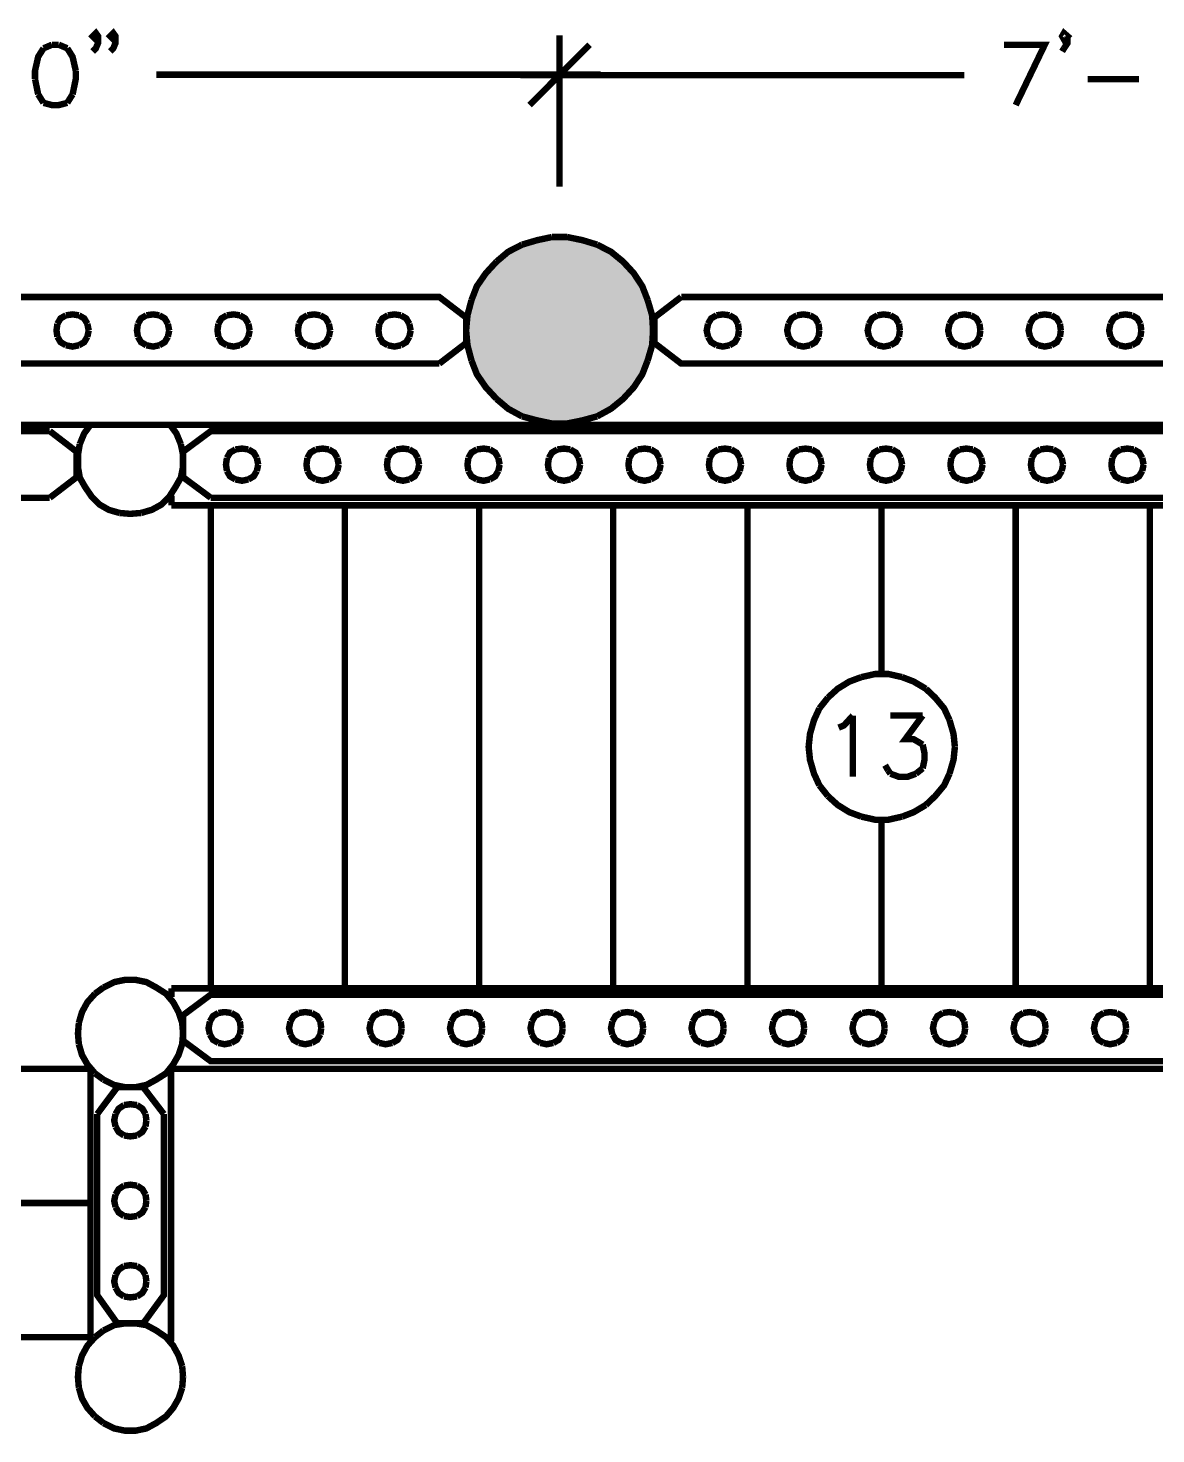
# Model space of a CAD drawing. Header units: millimetres. Extents: x 31 to 857, y 6 to 562.
# Drawn here: x 79.6 to 124.1, y 372.3 to 427.7 of the extents above; entities that cross this region are included whole.
import ezdxf

# ---------------------------------------------------------------- set-up
doc = ezdxf.new("R2010")
doc.units = ezdxf.units.MM
doc.layers.add('H', color=7, linetype='Continuous')
doc.layers.add('P', color=7, linetype='Continuous')

msp = doc.modelspace()

# ---------------------------------------------------------------- hatches: boundary and pattern name
at = {"layer": 'H', "linetype": 'Continuous'}
for points in [[(99.06, 419.135), (99.519, 419.312), (102.235, 419.135), (99.06, 419.135)], [(99.519, 419.312), (99.73, 419.4), (101.723, 419.312), (99.519, 419.312)], [(102.235, 419.135), (99.519, 419.312), (101.723, 419.312), (102.235, 419.135)], [(99.73, 419.4), (100.207, 419.488), (101.565, 419.4), (99.73, 419.4)], [(101.723, 419.312), (99.73, 419.4), (101.565, 419.4), (101.723, 419.312)], [(101.565, 419.4), (100.207, 419.488), (101, 419.488), (101.565, 419.4)], [(97.966, 418.342), (98.302, 418.677), (103.329, 418.342), (97.966, 418.342)], [(98.302, 418.677), (98.46, 418.765), (102.958, 418.677), (98.302, 418.677)], [(103.329, 418.342), (98.302, 418.677), (102.958, 418.677), (103.329, 418.342)], [(98.46, 418.765), (98.884, 419.065), (102.835, 418.765), (98.46, 418.765)], [(102.958, 418.677), (98.46, 418.765), (102.835, 418.765), (102.958, 418.677)], [(98.884, 419.065), (99.06, 419.135), (102.358, 419.065), (98.884, 419.065)], [(102.835, 418.765), (98.884, 419.065), (102.358, 419.065), (102.835, 418.765)], [(102.358, 419.065), (99.06, 419.135), (102.235, 419.135), (102.358, 419.065)], [(97.543, 417.795), (97.79, 418.165), (103.752, 417.795), (97.543, 417.795)], [(97.79, 418.165), (97.966, 418.342), (103.452, 418.165), (97.79, 418.165)], [(103.752, 417.795), (97.79, 418.165), (103.452, 418.165), (103.752, 417.795)], [(103.452, 418.165), (97.966, 418.342), (103.329, 418.342), (103.452, 418.165)], [(97.19, 417.16), (97.402, 417.618), (104.087, 417.16), (97.19, 417.16)], [(97.402, 417.618), (97.543, 417.795), (103.84, 417.618), (97.402, 417.618)], [(104.087, 417.16), (97.402, 417.618), (103.84, 417.618), (104.087, 417.16)], [(103.84, 417.618), (97.543, 417.795), (103.752, 417.795), (103.84, 417.618)], [(97.032, 416.472), (97.102, 416.983), (104.263, 416.472), (97.032, 416.472)], [(97.102, 416.983), (97.19, 417.16), (104.14, 416.983), (97.102, 416.983)], [(104.263, 416.472), (97.102, 416.983), (104.14, 416.983), (104.263, 416.472)], [(104.14, 416.983), (97.19, 417.16), (104.087, 417.16), (104.14, 416.983)], [(96.943, 416.313), (97.032, 416.472), (104.316, 416.313), (96.943, 416.313)], [(104.316, 416.313), (97.032, 416.472), (104.263, 416.472), (104.316, 416.313)], [(96.943, 415.802), (96.943, 416.313), (104.352, 415.802), (96.943, 415.802)], [(104.352, 415.802), (96.943, 416.313), (104.316, 416.313), (104.352, 415.802)], [(96.943, 415.29), (96.943, 415.802), (104.316, 415.29), (96.943, 415.29)], [(104.316, 415.29), (96.943, 415.802), (104.352, 415.802), (104.316, 415.29)], [(97.032, 415.131), (96.943, 415.29), (104.263, 415.131), (97.032, 415.131)], [(104.263, 415.131), (96.943, 415.29), (104.316, 415.29), (104.263, 415.131)], [(97.102, 414.62), (97.032, 415.131), (104.14, 414.62), (97.102, 414.62)], [(104.14, 414.62), (97.032, 415.131), (104.263, 415.131), (104.14, 414.62)], [(97.19, 414.443), (97.102, 414.62), (104.087, 414.443), (97.19, 414.443)], [(104.087, 414.443), (97.102, 414.62), (104.14, 414.62), (104.087, 414.443)], [(97.402, 413.985), (97.19, 414.443), (103.84, 413.985), (97.402, 413.985)], [(103.84, 413.985), (97.19, 414.443), (104.087, 414.443), (103.84, 413.985)], [(97.543, 413.808), (97.402, 413.985), (103.752, 413.808), (97.543, 413.808)], [(103.752, 413.808), (97.402, 413.985), (103.84, 413.985), (103.752, 413.808)], [(97.79, 413.42), (97.543, 413.808), (103.452, 413.42), (97.79, 413.42)], [(103.452, 413.42), (97.543, 413.808), (103.752, 413.808), (103.452, 413.42)], [(97.966, 413.262), (97.79, 413.42), (103.329, 413.262), (97.966, 413.262)], [(103.329, 413.262), (97.79, 413.42), (103.452, 413.42), (103.329, 413.262)], [(98.302, 412.926), (97.966, 413.262), (102.958, 412.926), (98.302, 412.926)], [(102.958, 412.926), (97.966, 413.262), (103.329, 413.262), (102.958, 412.926)], [(98.46, 412.785), (98.302, 412.926), (102.835, 412.785), (98.46, 412.785)], [(102.835, 412.785), (98.302, 412.926), (102.958, 412.926), (102.835, 412.785)], [(98.884, 412.538), (98.46, 412.785), (102.358, 412.538), (98.884, 412.538)], [(102.358, 412.538), (98.46, 412.785), (102.835, 412.785), (102.358, 412.538)], [(99.06, 412.45), (98.884, 412.538), (102.235, 412.45), (99.06, 412.45)], [(102.235, 412.45), (98.884, 412.538), (102.358, 412.538), (102.235, 412.45)], [(99.519, 412.238), (99.06, 412.45), (101.723, 412.238), (99.519, 412.238)], [(101.723, 412.238), (99.06, 412.45), (102.235, 412.45), (101.723, 412.238)], [(99.73, 412.203), (99.519, 412.238), (101.565, 412.203), (99.73, 412.203)], [(101.565, 412.203), (99.519, 412.238), (101.723, 412.238), (101.565, 412.203)], [(100.207, 412.115), (99.73, 412.203), (101, 412.115), (100.207, 412.115)], [(101, 412.115), (99.73, 412.203), (101.565, 412.203), (101, 412.115)]]:
    msp.add_hatch(color=256, dxfattribs=at).paths.add_polyline_path(points)

# ---------------------------------------------------------------- linework, layer by layer
at = {"layer": 'P', "const_width": 0.254}
for points in [[(82.409, 427.408), (82.321, 427.284), (82.197, 427.408), (82.321, 427.531), (82.409, 427.408), (82.409, 427.143), (82.321, 426.932), (82.197, 426.808)], [(83.097, 427.408), (83.009, 427.284), (82.885, 427.408), (83.009, 427.531), (83.097, 427.408), (83.097, 427.143), (83.009, 426.932), (82.885, 426.808)], [(100.612, 421.481), (100.612, 427.443)], [(100.612, 421.481), (100.612, 427.443)], [(120.65, 427.408), (120.509, 427.284), (120.438, 427.408), (120.509, 427.531), (120.65, 427.408)], [(120.65, 427.408), (120.65, 427.143), (120.509, 426.932)], [(80.257, 426.932), (80.045, 426.597), (79.922, 426.05), (79.922, 425.715)], [(80.592, 427.073), (80.257, 426.932)], [(80.857, 427.073), (80.592, 427.073)], [(80.592, 427.073), (80.592, 427.073)], [(81.192, 426.932), (80.857, 427.073)], [(81.527, 426.05), (81.403, 426.597), (81.192, 426.932)], [(99.43, 424.692), (101.794, 427.073)], [(101.794, 427.073), (99.43, 424.692)], [(118.145, 427.073), (119.75, 427.073), (118.604, 424.692)], [(120.509, 426.932), (120.438, 426.808)], [(79.922, 425.715), (80.045, 425.115)], [(81.403, 425.115), (81.527, 425.715), (81.527, 426.05)], [(102.235, 425.891), (84.702, 425.891)], [(99.06, 425.873), (116.575, 425.873)], [(121.444, 425.715), (123.472, 425.715)], [(80.045, 425.115), (80.257, 424.78)], [(80.257, 424.78), (80.592, 424.692), (80.857, 424.692), (81.192, 424.78)], [(81.192, 424.78), (81.403, 425.115)], [(99.131, 419.188), (98.584, 418.906), (98.125, 418.518)], [(100.312, 419.488), (99.73, 419.365), (99.131, 419.188)], [(100.912, 419.488), (100.312, 419.488)], [(102.094, 419.188), (101.512, 419.365), (100.912, 419.488)], [(104.087, 417.001), (103.875, 417.548), (103.54, 418.059), (103.117, 418.518), (102.641, 418.906), (102.094, 419.188)], [(98.125, 418.518), (97.702, 418.059), (97.349, 417.548), (97.137, 417.001)], [(95.867, 414.496), (96.926, 415.308), (96.926, 416.313), (95.867, 417.124), (60.448, 417.124)], [(97.137, 417.001), (96.979, 416.401), (96.926, 415.802), (96.979, 415.219), (97.137, 414.62)], [(104.263, 416.401), (104.087, 417.001)], [(105.41, 417.124), (104.352, 416.313), (104.352, 415.308), (105.41, 414.496), (140.335, 414.496), (140.335, 414.496)], [(140.335, 414.496), (141.429, 415.308), (141.429, 416.313), (140.335, 417.124), (105.41, 417.124)], [(81.139, 416.401), (80.927, 416.278), (80.804, 416.066)], [(81.65, 416.401), (81.403, 416.437), (81.139, 416.401)], [(81.986, 416.066), (81.862, 416.278), (81.65, 416.401)], [(84.314, 416.401), (84.102, 416.278), (83.979, 416.066)], [(84.825, 416.401), (84.578, 416.437), (84.314, 416.401)], [(85.161, 416.066), (85.037, 416.278), (84.825, 416.401)], [(87.489, 416.401), (87.277, 416.278), (87.154, 416.066)], [(88, 416.401), (87.753, 416.437), (87.489, 416.401)], [(88.336, 416.066), (88.212, 416.278), (88, 416.401)], [(90.664, 416.401), (90.452, 416.278), (90.329, 416.066)], [(91.175, 416.401), (90.928, 416.437), (90.664, 416.401)], [(91.511, 416.066), (91.387, 416.278), (91.175, 416.401)], [(93.839, 416.401), (93.627, 416.278), (93.504, 416.066)], [(94.35, 416.401), (94.103, 416.437), (93.839, 416.401)], [(94.686, 416.066), (94.562, 416.278), (94.35, 416.401)], [(104.299, 415.802), (104.263, 416.401)], [(106.803, 416.401), (106.592, 416.278), (106.468, 416.066)], [(107.315, 416.401), (107.05, 416.437), (106.803, 416.401)], [(107.65, 416.066), (107.527, 416.278), (107.315, 416.401)], [(109.978, 416.401), (109.767, 416.278), (109.643, 416.066)], [(110.49, 416.401), (110.225, 416.437), (109.978, 416.401)], [(110.825, 416.066), (110.702, 416.278), (110.49, 416.401)], [(113.153, 416.401), (112.942, 416.278), (112.818, 416.066)], [(113.665, 416.401), (113.4, 416.437), (113.153, 416.401)], [(114, 416.066), (113.877, 416.278), (113.665, 416.401)], [(116.328, 416.401), (116.117, 416.278), (115.993, 416.066)], [(116.84, 416.401), (116.575, 416.437), (116.328, 416.401)], [(117.175, 416.066), (117.052, 416.278), (116.84, 416.401)], [(119.503, 416.401), (119.292, 416.278), (119.168, 416.066)], [(120.015, 416.401), (119.75, 416.437), (119.503, 416.401)], [(120.35, 416.066), (120.227, 416.278), (120.015, 416.401)], [(122.678, 416.401), (122.467, 416.278), (122.343, 416.066)], [(123.19, 416.401), (122.925, 416.437), (122.678, 416.401)], [(123.525, 416.066), (123.402, 416.278), (123.19, 416.401)], [(80.804, 416.066), (80.768, 415.802), (80.804, 415.555)], [(82.038, 415.802), (81.986, 416.066)], [(81.986, 415.555), (82.038, 415.802)], [(82.038, 415.802), (82.038, 415.802)], [(83.979, 416.066), (83.943, 415.802), (83.979, 415.555)], [(85.213, 415.802), (85.161, 416.066)], [(85.161, 415.555), (85.213, 415.802)], [(85.213, 415.802), (85.213, 415.802)], [(87.154, 416.066), (87.118, 415.802), (87.154, 415.555)], [(88.388, 415.802), (88.336, 416.066)], [(88.336, 415.555), (88.388, 415.802)], [(88.388, 415.802), (88.388, 415.802)], [(90.329, 416.066), (90.293, 415.802), (90.329, 415.555)], [(91.563, 415.802), (91.511, 416.066)], [(91.511, 415.555), (91.563, 415.802)], [(91.563, 415.802), (91.563, 415.802)], [(93.504, 416.066), (93.468, 415.802), (93.504, 415.555)], [(94.738, 415.802), (94.686, 416.066)], [(94.686, 415.555), (94.738, 415.802)], [(94.738, 415.802), (94.738, 415.802)], [(104.263, 415.219), (104.299, 415.802)], [(104.299, 415.802), (104.299, 415.802)], [(106.468, 416.066), (106.415, 415.802), (106.468, 415.555)], [(107.685, 415.802), (107.65, 416.066)], [(107.65, 415.555), (107.685, 415.802)], [(107.685, 415.802), (107.685, 415.802)], [(109.643, 416.066), (109.59, 415.802), (109.643, 415.555)], [(110.86, 415.802), (110.825, 416.066)], [(110.825, 415.555), (110.86, 415.802)], [(110.86, 415.802), (110.86, 415.802)], [(112.818, 416.066), (112.765, 415.802), (112.818, 415.555)], [(114.035, 415.802), (114, 416.066)], [(114, 415.555), (114.035, 415.802)], [(114.035, 415.802), (114.035, 415.802)], [(115.993, 416.066), (115.94, 415.802), (115.993, 415.555)], [(117.21, 415.802), (117.175, 416.066)], [(117.175, 415.555), (117.21, 415.802)], [(117.21, 415.802), (117.21, 415.802)], [(119.168, 416.066), (119.115, 415.802), (119.168, 415.555)], [(120.385, 415.802), (120.35, 416.066)], [(120.35, 415.555), (120.385, 415.802)], [(120.385, 415.802), (120.385, 415.802)], [(122.343, 416.066), (122.29, 415.802), (122.343, 415.555)], [(123.56, 415.802), (123.525, 416.066)], [(123.525, 415.555), (123.56, 415.802)], [(123.56, 415.802), (123.56, 415.802)], [(80.804, 415.555), (80.927, 415.343), (81.139, 415.219)], [(81.139, 415.219), (81.403, 415.167), (81.65, 415.219)], [(81.65, 415.219), (81.862, 415.343), (81.986, 415.555)], [(83.979, 415.555), (84.102, 415.343), (84.314, 415.219)], [(84.314, 415.219), (84.578, 415.167), (84.825, 415.219)], [(84.825, 415.219), (85.037, 415.343), (85.161, 415.555)], [(87.154, 415.555), (87.277, 415.343), (87.489, 415.219)], [(87.489, 415.219), (87.753, 415.167), (88, 415.219)], [(88, 415.219), (88.212, 415.343), (88.336, 415.555)], [(90.329, 415.555), (90.452, 415.343), (90.664, 415.219)], [(90.664, 415.219), (90.928, 415.167), (91.175, 415.219)], [(91.175, 415.219), (91.387, 415.343), (91.511, 415.555)], [(93.504, 415.555), (93.627, 415.343), (93.839, 415.219)], [(93.839, 415.219), (94.103, 415.167), (94.35, 415.219)], [(94.35, 415.219), (94.562, 415.343), (94.686, 415.555)], [(104.087, 414.62), (104.263, 415.219)], [(106.468, 415.555), (106.592, 415.343), (106.803, 415.219)], [(106.803, 415.219), (107.05, 415.167), (107.315, 415.219)], [(107.315, 415.219), (107.527, 415.343), (107.65, 415.555)], [(109.643, 415.555), (109.767, 415.343), (109.978, 415.219)], [(109.978, 415.219), (110.225, 415.167), (110.49, 415.219)], [(110.49, 415.219), (110.702, 415.343), (110.825, 415.555)], [(112.818, 415.555), (112.942, 415.343), (113.153, 415.219)], [(113.153, 415.219), (113.4, 415.167), (113.665, 415.219)], [(113.665, 415.219), (113.877, 415.343), (114, 415.555)], [(115.993, 415.555), (116.117, 415.343), (116.328, 415.219)], [(116.328, 415.219), (116.575, 415.167), (116.84, 415.219)], [(116.84, 415.219), (117.052, 415.343), (117.175, 415.555)], [(119.168, 415.555), (119.292, 415.343), (119.503, 415.219)], [(119.503, 415.219), (119.75, 415.167), (120.015, 415.219)], [(120.015, 415.219), (120.227, 415.343), (120.35, 415.555)], [(122.343, 415.555), (122.467, 415.343), (122.678, 415.219)], [(122.678, 415.219), (122.925, 415.167), (123.19, 415.219)], [(123.19, 415.219), (123.402, 415.343), (123.525, 415.555)], [(97.137, 414.62), (97.349, 414.073), (97.702, 413.561), (98.125, 413.103)], [(102.094, 412.415), (102.641, 412.715), (103.117, 413.103), (103.54, 413.561), (103.875, 414.073), (104.087, 414.62)], [(60.448, 414.496), (95.867, 414.496), (95.867, 414.496)], [(98.125, 413.103), (98.584, 412.715), (99.131, 412.415)], [(99.131, 412.415), (99.73, 412.256), (100.312, 412.133), (100.912, 412.133), (101.512, 412.256), (102.094, 412.415)], [(85.302, 412.08), (59.884, 412.08)], [(141.376, 412.08), (59.884, 412.08)], [(80.504, 411.833), (60.96, 411.833)], [(80.504, 409.205), (81.562, 410.016), (81.562, 411.021), (80.504, 411.833)], [(82.109, 412.08), (81.862, 411.745), (81.686, 411.321)], [(85.672, 411.321), (85.496, 411.745), (85.249, 412.08)], [(145.062, 412.08), (85.302, 412.08)], [(146.967, 411.021), (145.874, 411.833), (86.854, 411.833), (85.76, 411.021), (85.76, 410.016), (86.854, 409.205)], [(81.686, 411.321), (81.615, 410.898)], [(85.76, 410.898), (85.672, 411.321)], [(81.615, 410.898), (81.615, 410.422)], [(85.76, 410.422), (85.76, 410.898)], [(87.489, 410.774), (87.454, 410.51), (87.489, 410.263)], [(87.824, 411.11), (87.612, 410.986), (87.489, 410.774)], [(88.336, 411.11), (88.089, 411.145), (87.824, 411.11)], [(88.671, 410.774), (88.547, 410.986), (88.336, 411.11)], [(88.724, 410.51), (88.671, 410.774)], [(90.664, 410.774), (90.629, 410.51), (90.664, 410.263)], [(90.999, 411.11), (90.787, 410.986), (90.664, 410.774)], [(91.511, 411.11), (91.264, 411.145), (90.999, 411.11)], [(91.846, 410.774), (91.722, 410.986), (91.511, 411.11)], [(91.899, 410.51), (91.846, 410.774)], [(93.839, 410.774), (93.804, 410.51), (93.839, 410.263)], [(94.174, 411.11), (93.962, 410.986), (93.839, 410.774)], [(94.686, 411.11), (94.439, 411.145), (94.174, 411.11)], [(95.021, 410.774), (94.897, 410.986), (94.686, 411.11)], [(95.074, 410.51), (95.021, 410.774)], [(97.014, 410.774), (96.979, 410.51), (97.014, 410.263)], [(97.349, 411.11), (97.137, 410.986), (97.014, 410.774)], [(97.861, 411.11), (97.614, 411.145), (97.349, 411.11)], [(98.196, 410.774), (98.072, 410.986), (97.861, 411.11)], [(98.249, 410.51), (98.196, 410.774)], [(100.189, 410.774), (100.154, 410.51), (100.189, 410.263)], [(100.524, 411.11), (100.312, 410.986), (100.189, 410.774)], [(101.036, 411.11), (100.789, 411.145), (100.524, 411.11)], [(101.371, 410.774), (101.247, 410.986), (101.036, 411.11)], [(101.424, 410.51), (101.371, 410.774)], [(103.364, 410.774), (103.329, 410.51), (103.364, 410.263)], [(103.699, 411.11), (103.487, 410.986), (103.364, 410.774)], [(104.211, 411.11), (103.964, 411.145), (103.699, 411.11)], [(104.546, 410.774), (104.422, 410.986), (104.211, 411.11)], [(104.599, 410.51), (104.546, 410.774)], [(106.539, 410.774), (106.504, 410.51), (106.539, 410.263)], [(106.874, 411.11), (106.662, 410.986), (106.539, 410.774)], [(107.386, 411.11), (107.139, 411.145), (106.874, 411.11)], [(107.721, 410.774), (107.597, 410.986), (107.386, 411.11)], [(107.774, 410.51), (107.721, 410.774)], [(109.714, 410.774), (109.679, 410.51), (109.714, 410.263)], [(110.049, 411.11), (109.837, 410.986), (109.714, 410.774)], [(110.561, 411.11), (110.314, 411.145), (110.049, 411.11)], [(110.896, 410.774), (110.772, 410.986), (110.561, 411.11)], [(110.949, 410.51), (110.896, 410.774)], [(112.889, 410.774), (112.854, 410.51), (112.889, 410.263)], [(113.224, 411.11), (113.012, 410.986), (112.889, 410.774)], [(113.736, 411.11), (113.489, 411.145), (113.224, 411.11)], [(114.071, 410.774), (113.947, 410.986), (113.736, 411.11)], [(114.124, 410.51), (114.071, 410.774)], [(116.064, 410.774), (116.029, 410.51), (116.064, 410.263)], [(116.399, 411.11), (116.187, 410.986), (116.064, 410.774)], [(116.911, 411.11), (116.664, 411.145), (116.399, 411.11)], [(117.246, 410.774), (117.122, 410.986), (116.911, 411.11)], [(117.299, 410.51), (117.246, 410.774)], [(119.239, 410.774), (119.204, 410.51), (119.239, 410.263)], [(119.574, 411.11), (119.362, 410.986), (119.239, 410.774)], [(120.086, 411.11), (119.839, 411.145), (119.574, 411.11)], [(120.421, 410.774), (120.297, 410.986), (120.086, 411.11)], [(120.474, 410.51), (120.421, 410.774)], [(122.414, 410.774), (122.379, 410.51), (122.414, 410.263)], [(122.749, 411.11), (122.537, 410.986), (122.414, 410.774)], [(123.261, 411.11), (123.014, 411.145), (122.749, 411.11)], [(123.596, 410.774), (123.472, 410.986), (123.261, 411.11)], [(123.649, 410.51), (123.596, 410.774)], [(81.615, 410.422), (81.686, 409.998), (81.897, 409.628), (82.162, 409.24), (82.462, 408.94), (82.832, 408.728), (83.256, 408.605)], [(84.102, 408.605), (84.526, 408.728), (84.914, 408.94), (85.213, 409.24), (85.46, 409.628), (85.672, 409.998), (85.76, 410.422)], [(87.489, 410.263), (87.612, 410.051), (87.824, 409.928)], [(88.336, 409.928), (88.547, 410.051), (88.671, 410.263)], [(88.671, 410.263), (88.724, 410.51)], [(88.724, 410.51), (88.724, 410.51)], [(90.664, 410.263), (90.787, 410.051), (90.999, 409.928)], [(91.511, 409.928), (91.722, 410.051), (91.846, 410.263)], [(91.846, 410.263), (91.899, 410.51)], [(91.899, 410.51), (91.899, 410.51)], [(93.839, 410.263), (93.962, 410.051), (94.174, 409.928)], [(94.686, 409.928), (94.897, 410.051), (95.021, 410.263)], [(95.021, 410.263), (95.074, 410.51)], [(95.074, 410.51), (95.074, 410.51)], [(97.014, 410.263), (97.137, 410.051), (97.349, 409.928)], [(97.861, 409.928), (98.072, 410.051), (98.196, 410.263)], [(98.196, 410.263), (98.249, 410.51)], [(98.249, 410.51), (98.249, 410.51)], [(100.189, 410.263), (100.312, 410.051), (100.524, 409.928)], [(101.036, 409.928), (101.247, 410.051), (101.371, 410.263)], [(101.371, 410.263), (101.424, 410.51)], [(101.424, 410.51), (101.424, 410.51)], [(103.364, 410.263), (103.487, 410.051), (103.699, 409.928)], [(104.211, 409.928), (104.422, 410.051), (104.546, 410.263)], [(104.546, 410.263), (104.599, 410.51)], [(104.599, 410.51), (104.599, 410.51)], [(106.539, 410.263), (106.662, 410.051), (106.874, 409.928)], [(107.386, 409.928), (107.597, 410.051), (107.721, 410.263)], [(107.721, 410.263), (107.774, 410.51)], [(107.774, 410.51), (107.774, 410.51)], [(109.714, 410.263), (109.837, 410.051), (110.049, 409.928)], [(110.561, 409.928), (110.772, 410.051), (110.896, 410.263)], [(110.896, 410.263), (110.949, 410.51)], [(110.949, 410.51), (110.949, 410.51)], [(112.889, 410.263), (113.012, 410.051), (113.224, 409.928)], [(113.736, 409.928), (113.947, 410.051), (114.071, 410.263)], [(114.071, 410.263), (114.124, 410.51)], [(114.124, 410.51), (114.124, 410.51)], [(116.064, 410.263), (116.187, 410.051), (116.399, 409.928)], [(116.911, 409.928), (117.122, 410.051), (117.246, 410.263)], [(117.246, 410.263), (117.299, 410.51)], [(117.299, 410.51), (117.299, 410.51)], [(119.239, 410.263), (119.362, 410.051), (119.574, 409.928)], [(120.086, 409.928), (120.297, 410.051), (120.421, 410.263)], [(120.421, 410.263), (120.474, 410.51)], [(120.474, 410.51), (120.474, 410.51)], [(122.414, 410.263), (122.537, 410.051), (122.749, 409.928)], [(123.261, 409.928), (123.472, 410.051), (123.596, 410.263)], [(123.596, 410.263), (123.649, 410.51)], [(123.649, 410.51), (123.649, 410.51)], [(59.902, 410.016), (60.96, 409.205), (80.504, 409.205), (80.504, 409.205)], [(87.824, 409.928), (88.089, 409.875), (88.336, 409.928)], [(90.999, 409.928), (91.264, 409.875), (91.511, 409.928)], [(94.174, 409.928), (94.439, 409.875), (94.686, 409.928)], [(97.349, 409.928), (97.614, 409.875), (97.861, 409.928)], [(100.524, 409.928), (100.789, 409.875), (101.036, 409.928)], [(103.699, 409.928), (103.964, 409.875), (104.211, 409.928)], [(106.874, 409.928), (107.139, 409.875), (107.386, 409.928)], [(110.049, 409.928), (110.314, 409.875), (110.561, 409.928)], [(113.224, 409.928), (113.489, 409.875), (113.736, 409.928)], [(116.399, 409.928), (116.664, 409.875), (116.911, 409.928)], [(119.574, 409.928), (119.839, 409.875), (120.086, 409.928)], [(122.749, 409.928), (123.014, 409.875), (123.261, 409.928)], [(85.302, 409.293), (85.302, 408.905)], [(86.854, 409.205), (145.874, 409.205), (145.874, 409.205)], [(83.256, 408.605), (83.679, 408.57), (84.102, 408.605)], [(145.062, 408.905), (85.302, 408.905)], [(86.854, 408.905), (86.854, 389.855)], [(92.146, 408.905), (92.146, 389.855)], [(97.437, 408.905), (97.437, 389.855)], [(102.729, 408.905), (102.729, 389.855)], [(108.021, 408.905), (108.021, 389.855)], [(113.312, 408.905), (113.312, 402.308)], [(118.604, 408.905), (118.604, 389.855)], [(123.896, 408.905), (123.896, 389.855)], [(112.518, 402.131), (112.042, 401.955), (111.584, 401.673), (111.196, 401.32)], [(114.124, 402.131), (113.577, 402.255), (113.065, 402.255), (112.518, 402.131)], [(115.058, 401.673), (114.582, 401.955), (114.124, 402.131)], [(111.196, 401.32), (110.86, 400.897)], [(115.993, 400.438), (115.782, 400.897), (115.429, 401.32), (115.058, 401.673)], [(110.86, 400.897), (110.649, 400.438), (110.49, 399.891), (110.437, 399.38), (110.49, 398.868), (110.649, 398.321), (110.86, 397.863)], [(111.619, 400.138), (111.831, 400.226), (112.183, 400.614)], [(112.183, 400.614), (112.183, 398.198)], [(113.665, 400.614), (114.935, 400.614)], [(114.935, 400.614), (114.247, 399.68), (114.582, 399.68), (114.794, 399.556)], [(116.205, 399.38), (116.152, 399.891), (115.993, 400.438)], [(114.794, 399.556), (114.935, 399.468)], [(114.935, 399.468), (115.006, 399.133), (115.006, 398.868), (114.935, 398.533)], [(115.993, 398.321), (116.152, 398.868), (116.205, 399.38), (116.205, 399.38)], [(113.577, 398.445), (113.453, 398.657)], [(114.935, 398.533), (114.67, 398.321)], [(113.665, 398.321), (113.577, 398.445)], [(114.67, 398.321), (114.335, 398.198), (114, 398.198), (113.665, 398.321)], [(115.058, 397.087), (115.429, 397.439), (115.782, 397.863), (115.993, 398.321)], [(110.86, 397.863), (111.196, 397.439)], [(111.196, 397.439), (111.584, 397.087), (112.042, 396.804), (112.518, 396.628)], [(114.124, 396.628), (114.582, 396.804), (115.058, 397.087)], [(112.518, 396.628), (113.065, 396.505), (113.577, 396.505), (114.124, 396.628)], [(113.312, 396.505), (113.312, 389.855)], [(82.621, 389.89), (82.285, 389.643)], [(85.725, 388.497), (85.584, 388.92), (85.372, 389.308), (85.09, 389.643), (84.702, 389.89), (84.314, 390.102), (83.891, 390.19), (83.467, 390.19), (83.044, 390.102), (82.621, 389.89)], [(145.062, 389.855), (85.302, 389.855)], [(85.302, 389.52), (85.302, 389.855)], [(82.285, 389.643), (81.986, 389.308), (81.774, 388.92), (81.65, 388.497)], [(141.887, 386.98), (86.854, 386.98), (85.76, 387.791), (85.76, 388.796), (86.854, 389.608), (141.887, 389.608), (142.946, 388.796)], [(86.819, 388.549), (86.766, 388.285), (86.819, 388.038)], [(87.154, 388.885), (86.942, 388.761), (86.819, 388.549)], [(87.665, 388.885), (87.401, 388.92), (87.154, 388.885)], [(88, 388.549), (87.877, 388.761), (87.665, 388.885)], [(88.036, 388.285), (88, 388.549)], [(89.994, 388.549), (89.941, 388.285), (89.994, 388.038)], [(90.329, 388.885), (90.117, 388.761), (89.994, 388.549)], [(90.84, 388.885), (90.576, 388.92), (90.329, 388.885)], [(91.175, 388.549), (91.052, 388.761), (90.84, 388.885)], [(91.211, 388.285), (91.175, 388.549)], [(93.169, 388.549), (93.116, 388.285), (93.169, 388.038)], [(93.504, 388.885), (93.292, 388.761), (93.169, 388.549)], [(94.015, 388.885), (93.751, 388.92), (93.504, 388.885)], [(94.35, 388.549), (94.227, 388.761), (94.015, 388.885)], [(94.386, 388.285), (94.35, 388.549)], [(96.344, 388.549), (96.291, 388.285), (96.344, 388.038)], [(96.679, 388.885), (96.467, 388.761), (96.344, 388.549)], [(97.19, 388.885), (96.926, 388.92), (96.679, 388.885)], [(97.525, 388.549), (97.402, 388.761), (97.19, 388.885)], [(97.561, 388.285), (97.525, 388.549)], [(99.519, 388.549), (99.466, 388.285), (99.519, 388.038)], [(99.854, 388.885), (99.642, 388.761), (99.519, 388.549)], [(100.365, 388.885), (100.101, 388.92), (99.854, 388.885)], [(100.7, 388.549), (100.577, 388.761), (100.365, 388.885)], [(100.736, 388.285), (100.7, 388.549)], [(102.694, 388.549), (102.641, 388.285), (102.694, 388.038)], [(103.029, 388.885), (102.817, 388.761), (102.694, 388.549)], [(103.54, 388.885), (103.276, 388.92), (103.029, 388.885)], [(103.875, 388.549), (103.752, 388.761), (103.54, 388.885)], [(103.911, 388.285), (103.875, 388.549)], [(105.869, 388.549), (105.816, 388.285), (105.869, 388.038)], [(106.204, 388.885), (105.992, 388.761), (105.869, 388.549)], [(106.715, 388.885), (106.451, 388.92), (106.204, 388.885)], [(107.05, 388.549), (106.927, 388.761), (106.715, 388.885)], [(107.086, 388.285), (107.05, 388.549)], [(109.044, 388.549), (108.991, 388.285), (109.044, 388.038)], [(109.379, 388.885), (109.167, 388.761), (109.044, 388.549)], [(109.89, 388.885), (109.626, 388.92), (109.379, 388.885)], [(110.225, 388.549), (110.102, 388.761), (109.89, 388.885)], [(110.261, 388.285), (110.225, 388.549)], [(112.219, 388.549), (112.166, 388.285), (112.219, 388.038)], [(112.554, 388.885), (112.342, 388.761), (112.219, 388.549)], [(113.065, 388.885), (112.801, 388.92), (112.554, 388.885)], [(113.4, 388.549), (113.277, 388.761), (113.065, 388.885)], [(113.436, 388.285), (113.4, 388.549)], [(115.394, 388.549), (115.341, 388.285), (115.394, 388.038)], [(115.729, 388.885), (115.517, 388.761), (115.394, 388.549)], [(116.24, 388.885), (115.976, 388.92), (115.729, 388.885)], [(116.575, 388.549), (116.452, 388.761), (116.24, 388.885)], [(116.611, 388.285), (116.575, 388.549)], [(118.569, 388.549), (118.516, 388.285), (118.569, 388.038)], [(118.904, 388.885), (118.692, 388.761), (118.569, 388.549)], [(119.415, 388.885), (119.151, 388.92), (118.904, 388.885)], [(119.75, 388.549), (119.627, 388.761), (119.415, 388.885)], [(119.786, 388.285), (119.75, 388.549)], [(121.744, 388.549), (121.691, 388.285), (121.744, 388.038)], [(122.079, 388.885), (121.867, 388.761), (121.744, 388.549)], [(122.59, 388.885), (122.326, 388.92), (122.079, 388.885)], [(122.925, 388.549), (122.802, 388.761), (122.59, 388.885)], [(122.961, 388.285), (122.925, 388.549)], [(81.65, 388.497), (81.615, 388.073), (81.65, 387.65)], [(85.76, 388.073), (85.725, 388.497)], [(85.725, 387.65), (85.76, 388.073)], [(85.76, 388.073), (85.76, 388.073)], [(86.819, 388.038), (86.942, 387.826), (87.154, 387.703)], [(87.665, 387.703), (87.877, 387.826), (88, 388.038)], [(88, 388.038), (88.036, 388.285)], [(88.036, 388.285), (88.036, 388.285)], [(89.994, 388.038), (90.117, 387.826), (90.329, 387.703)], [(90.84, 387.703), (91.052, 387.826), (91.175, 388.038)], [(91.175, 388.038), (91.211, 388.285)], [(91.211, 388.285), (91.211, 388.285)], [(93.169, 388.038), (93.292, 387.826), (93.504, 387.703)], [(94.015, 387.703), (94.227, 387.826), (94.35, 388.038)], [(94.35, 388.038), (94.386, 388.285)], [(94.386, 388.285), (94.386, 388.285)], [(96.344, 388.038), (96.467, 387.826), (96.679, 387.703)], [(97.19, 387.703), (97.402, 387.826), (97.525, 388.038)], [(97.525, 388.038), (97.561, 388.285)], [(97.561, 388.285), (97.561, 388.285)], [(99.519, 388.038), (99.642, 387.826), (99.854, 387.703)], [(100.365, 387.703), (100.577, 387.826), (100.7, 388.038)], [(100.7, 388.038), (100.736, 388.285)], [(100.736, 388.285), (100.736, 388.285)], [(102.694, 388.038), (102.817, 387.826), (103.029, 387.703)], [(103.54, 387.703), (103.752, 387.826), (103.875, 388.038)], [(103.875, 388.038), (103.911, 388.285)], [(103.911, 388.285), (103.911, 388.285)], [(105.869, 388.038), (105.992, 387.826), (106.204, 387.703)], [(106.715, 387.703), (106.927, 387.826), (107.05, 388.038)], [(107.05, 388.038), (107.086, 388.285)], [(107.086, 388.285), (107.086, 388.285)], [(109.044, 388.038), (109.167, 387.826), (109.379, 387.703)], [(109.89, 387.703), (110.102, 387.826), (110.225, 388.038)], [(110.225, 388.038), (110.261, 388.285)], [(110.261, 388.285), (110.261, 388.285)], [(112.219, 388.038), (112.342, 387.826), (112.554, 387.703)], [(113.065, 387.703), (113.277, 387.826), (113.4, 388.038)], [(113.4, 388.038), (113.436, 388.285)], [(113.436, 388.285), (113.436, 388.285)], [(115.394, 388.038), (115.517, 387.826), (115.729, 387.703)], [(116.24, 387.703), (116.452, 387.826), (116.575, 388.038)], [(116.575, 388.038), (116.611, 388.285)], [(116.611, 388.285), (116.611, 388.285)], [(118.569, 388.038), (118.692, 387.826), (118.904, 387.703)], [(119.415, 387.703), (119.627, 387.826), (119.75, 388.038)], [(119.75, 388.038), (119.786, 388.285)], [(119.786, 388.285), (119.786, 388.285)], [(121.744, 388.038), (121.867, 387.826), (122.079, 387.703)], [(122.59, 387.703), (122.802, 387.826), (122.925, 388.038)], [(122.925, 388.038), (122.961, 388.285)], [(122.961, 388.285), (122.961, 388.285)], [(81.65, 387.65), (81.774, 387.227), (81.986, 386.856), (82.285, 386.503)], [(82.621, 386.256), (83.044, 386.045), (83.467, 385.957), (83.891, 385.957), (84.314, 386.045), (84.702, 386.256), (85.09, 386.503), (85.372, 386.856), (85.584, 387.227), (85.725, 387.65)], [(87.154, 387.703), (87.401, 387.65), (87.665, 387.703)], [(90.329, 387.703), (90.576, 387.65), (90.84, 387.703)], [(93.504, 387.703), (93.751, 387.65), (94.015, 387.703)], [(96.679, 387.703), (96.926, 387.65), (97.19, 387.703)], [(99.854, 387.703), (100.101, 387.65), (100.365, 387.703)], [(103.029, 387.703), (103.276, 387.65), (103.54, 387.703)], [(106.204, 387.703), (106.451, 387.65), (106.715, 387.703)], [(109.379, 387.703), (109.626, 387.65), (109.89, 387.703)], [(112.554, 387.703), (112.801, 387.65), (113.065, 387.703)], [(115.729, 387.703), (115.976, 387.65), (116.24, 387.703)], [(118.904, 387.703), (119.151, 387.65), (119.415, 387.703)], [(122.079, 387.703), (122.326, 387.65), (122.59, 387.703)], [(82.127, 386.68), (59.884, 386.68)], [(82.109, 375.938), (82.109, 386.68)], [(82.285, 386.503), (82.621, 386.256)], [(85.284, 375.938), (85.284, 386.68)], [(142.487, 386.68), (85.302, 386.68)], [(83.167, 385.957), (82.374, 384.898)], [(84.19, 385.957), (83.167, 385.957)], [(85.002, 384.898), (84.19, 385.957)], [(83.432, 385.251), (83.22, 385.11), (83.097, 384.898)], [(83.943, 385.251), (83.679, 385.286), (83.432, 385.251)], [(84.279, 384.898), (84.155, 385.11), (83.943, 385.251)], [(82.374, 384.898), (82.374, 377.754), (83.167, 376.643), (84.19, 376.643), (85.002, 377.754), (85.002, 384.898)], [(83.097, 384.898), (83.044, 384.651), (83.097, 384.404)], [(84.314, 384.651), (84.279, 384.898)], [(85.002, 384.898), (85.002, 384.898)], [(83.097, 384.404), (83.22, 384.193), (83.432, 384.052)], [(83.943, 384.052), (84.155, 384.193), (84.279, 384.404)], [(84.279, 384.404), (84.314, 384.651)], [(84.314, 384.651), (84.314, 384.651)], [(83.432, 384.052), (83.679, 384.016), (83.943, 384.052)], [(83.432, 382.076), (83.22, 381.935), (83.097, 381.723)], [(83.943, 382.076), (83.679, 382.111), (83.432, 382.076)], [(84.279, 381.723), (84.155, 381.935), (83.943, 382.076)], [(82.127, 381.388), (63.059, 381.388)], [(83.097, 381.723), (83.044, 381.476), (83.097, 381.229)], [(84.314, 381.476), (84.279, 381.723)], [(84.279, 381.229), (84.314, 381.476)], [(84.314, 381.476), (84.314, 381.476)], [(83.097, 381.229), (83.22, 381.018), (83.432, 380.877)], [(83.432, 380.877), (83.679, 380.841), (83.943, 380.877)], [(83.943, 380.877), (84.155, 381.018), (84.279, 381.229)], [(83.432, 378.901), (83.22, 378.76), (83.097, 378.548)], [(83.943, 378.901), (83.679, 378.936), (83.432, 378.901)], [(84.279, 378.548), (84.155, 378.76), (83.943, 378.901)], [(83.097, 378.548), (83.044, 378.301), (83.097, 378.054)], [(83.097, 378.054), (83.22, 377.843), (83.432, 377.702)], [(83.943, 377.702), (84.155, 377.843), (84.279, 378.054)], [(84.314, 378.301), (84.279, 378.548)], [(84.279, 378.054), (84.314, 378.301)], [(84.314, 378.301), (84.314, 378.301)], [(83.432, 377.702), (83.679, 377.666), (83.943, 377.702)], [(82.621, 376.361), (82.285, 376.096)], [(85.725, 374.95), (85.584, 375.373), (85.372, 375.761), (85.09, 376.096), (84.702, 376.361), (84.314, 376.573), (83.891, 376.643), (83.467, 376.643), (83.044, 376.573), (82.621, 376.361)], [(82.127, 376.096), (63.059, 376.096)], [(82.285, 376.096), (81.986, 375.761), (81.774, 375.373), (81.65, 374.95)], [(81.65, 374.95), (81.615, 374.527), (81.65, 374.103)], [(85.76, 374.527), (85.725, 374.95)], [(85.725, 374.103), (85.76, 374.527)], [(85.76, 374.527), (85.76, 374.527)], [(81.65, 374.103), (81.774, 373.68), (81.986, 373.309), (82.285, 372.974)], [(82.621, 372.71), (83.044, 372.498), (83.467, 372.41), (83.891, 372.41), (84.314, 372.498), (84.702, 372.71), (85.09, 372.974), (85.372, 373.309), (85.584, 373.68), (85.725, 374.103)], [(82.285, 372.974), (82.621, 372.71)]]:
    msp.add_lwpolyline(points, dxfattribs=at)

doc.saveas('drawing.dxf')
